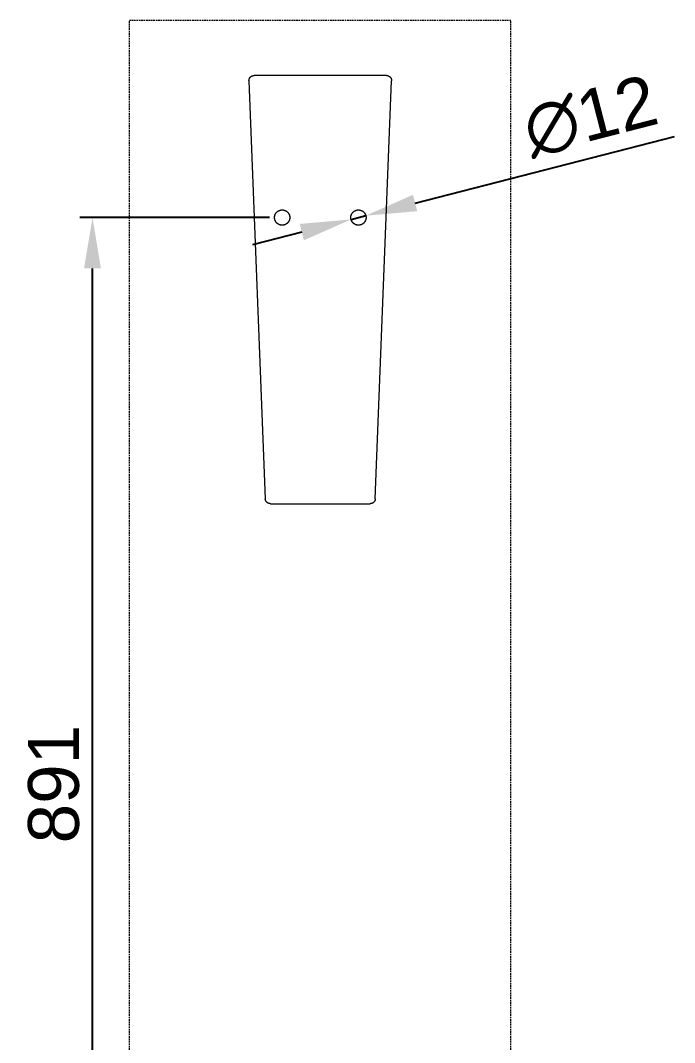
# Model space of a CAD drawing. Header units: millimetres. Extents: x -30 to 4992, y -440 to 3111.
# Drawn here: x 2906 to 3421, y 1356 to 2159 of the extents above; entities that cross this region are included whole.
import ezdxf

# ---------------------------------------------------------------- set-up
doc = ezdxf.new("R2010")
doc.units = ezdxf.units.MM
doc.linetypes.add('HIDDEN', pattern=[1.905, 1.27, -0.635])
for name, color, linetype, lineweight in [('ZANO_R', 7, 'Continuous', 0), ('ZANO_R_przerywana', 7, 'HIDDEN', 0), ('ZANO_W', 1, 'Continuous', 0)]:
    doc.layers.add(name, color=color, linetype=linetype, lineweight=lineweight)
doc.styles.add('Arial', font='arial.ttf')
doc.styles.get("Standard").update_dxf_attribs({"font": 'ARIALUNI.TTF'})
doc.dimstyles.new('pl i ang', dxfattribs={"dimtxt": 50, "dimasz": 50, "dimexe": 1.25, "dimexo": 0.625, "dimgap": 10, "dimtad": 1, "dimtoh": 1, "dimtxsty": 'Standard', "dimcen": 2.5, "dimclrd": 1, "dimclre": 1, "dimclrt": 1, "dimadec": 0, "dimazin": 0, "dimtfac": 1, "dimtmove": 0, "dimatfit": 3, "dimfxl": 1, "dimarcsym": 1})

# ---------------------------------------------------------------- blocks, each defined once
blk = doc.blocks.new('*D397')
at = {"layer": 'ZANO_W', "color": 1, "lineweight": -2}
for p, q in [((3101.89, 2004.38), (2952.72, 2004.38)), ((2962.72, 1153.33), (2962.72, 1964.38)), ((3101.89, 1113.33), (2952.72, 1113.33))]:
    blk.add_line(p, q, dxfattribs=at)
at = {"layer": 'ZANO_W', "color": 1}
for points in [[(2969.38, 1964.38), (2956.05, 1964.38), (2962.72, 2004.38)], [(2956.05, 1153.33), (2969.38, 1153.33), (2962.72, 1113.33)]]:
    blk.add_solid(points, dxfattribs=at)
at = {"layer": 'ZANO_W', "color": 1, "insert": (2932.29, 1558.86), "char_height": 40, "attachment_point": 5, "rotation": 90, "style": 'Arial'}
blk.add_mtext('891', dxfattribs=at)
blk = doc.blocks.new('*D399')
at = {"layer": 'ZANO_W', "color": 1, "lineweight": -2}
for p, q in [((3216.45, 2015.81), (3420.52, 2068.19)), ((3166.08, 2002.89), (3177.7, 2005.87)), ((3127.34, 1992.94), (3088.59, 1983))]:
    blk.add_line(p, q, dxfattribs=at)
at = {"layer": 'ZANO_W', "color": 1}
for points in [[(3214.79, 2022.27), (3218.1, 2009.36), (3177.7, 2005.87)], [(3128.99, 1986.49), (3125.68, 1999.4), (3166.08, 2002.89)]]:
    blk.add_solid(points, dxfattribs=at)
at = {"layer": 'ZANO_W', "color": 1, "insert": (3354.37, 2083.77), "char_height": 40, "attachment_point": 5, "rotation": 14.39408, "style": 'Arial'}
blk.add_mtext('∅12', dxfattribs=at)

msp = doc.modelspace()

# ---------------------------------------------------------------- linework, layer by layer
at = {"layer": 'ZANO_R'}
for p, q in [((3086.25, 2113.92), (3086.31, 2114.04)), ((3086.31, 2114.04), (3086.38, 2114.16)), ((3086.38, 2114.16), (3086.46, 2114.27)), ((3086.46, 2114.27), (3086.53, 2114.39)), ((3086.53, 2114.39), (3086.61, 2114.5)), ((3086.61, 2114.5), (3086.7, 2114.6)), ((3086.7, 2114.6), (3086.79, 2114.71)), ((3086.79, 2114.71), (3086.88, 2114.81)), ((3086.88, 2114.81), (3086.97, 2114.91)), ((3086.97, 2114.91), (3087.07, 2115)), ((3087.07, 2115), (3087.17, 2115.09)), ((3087.17, 2115.09), (3087.28, 2115.18)), ((3087.28, 2115.18), (3087.38, 2115.27)), ((3087.38, 2115.27), (3087.49, 2115.35)), ((3087.49, 2115.35), (3087.61, 2115.42)), ((3087.61, 2115.42), (3087.72, 2115.5)), ((3087.72, 2115.5), (3087.84, 2115.56)), ((3087.84, 2115.56), (3087.96, 2115.63)), ((3087.96, 2115.63), (3088.08, 2115.69)), ((3088.08, 2115.69), (3088.21, 2115.75)), ((3088.21, 2115.75), (3088.33, 2115.8)), ((3088.33, 2115.8), (3088.46, 2115.85)), ((3088.46, 2115.85), (3088.59, 2115.89)), ((3088.59, 2115.89), (3088.72, 2115.93)), ((3088.72, 2115.93), (3088.85, 2115.96)), ((3088.85, 2115.96), (3088.99, 2115.99)), ((3088.99, 2115.99), (3089.12, 2116.02)), ((3089.12, 2116.02), (3089.26, 2116.04)), ((3089.26, 2116.04), (3089.39, 2116.06)), ((3089.39, 2116.06), (3089.53, 2116.07)), ((3089.53, 2116.07), (3089.66, 2116.08)), ((3089.66, 2116.08), (3089.8, 2116.08)), ((3193.98, 2116.08), (3089.8, 2116.08)), ((3193.98, 2116.08), (3194.12, 2116.08)), ((3194.12, 2116.08), (3194.26, 2116.07)), ((3194.26, 2116.07), (3194.39, 2116.06)), ((3194.39, 2116.06), (3194.53, 2116.04)), ((3194.53, 2116.04), (3194.66, 2116.02)), ((3194.66, 2116.02), (3194.8, 2115.99)), ((3194.8, 2115.99), (3194.93, 2115.96)), ((3194.93, 2115.96), (3195.07, 2115.93)), ((3195.07, 2115.93), (3195.2, 2115.89)), ((3195.2, 2115.89), (3195.33, 2115.85)), ((3195.33, 2115.85), (3195.45, 2115.8)), ((3195.45, 2115.8), (3195.58, 2115.75)), ((3195.58, 2115.75), (3195.71, 2115.69)), ((3195.71, 2115.69), (3195.83, 2115.63)), ((3195.83, 2115.63), (3195.95, 2115.56)), ((3195.95, 2115.56), (3196.07, 2115.49)), ((3196.07, 2115.49), (3196.18, 2115.42)), ((3196.18, 2115.42), (3196.3, 2115.34)), ((3196.3, 2115.34), (3196.41, 2115.26)), ((3196.41, 2115.26), (3196.51, 2115.18)), ((3196.51, 2115.18), (3196.62, 2115.09)), ((3196.62, 2115.09), (3196.72, 2115)), ((3196.72, 2115), (3196.82, 2114.9)), ((3196.82, 2114.9), (3196.91, 2114.8)), ((3196.91, 2114.8), (3197, 2114.7)), ((3197, 2114.7), (3197.09, 2114.59)), ((3197.09, 2114.59), (3197.18, 2114.49)), ((3197.18, 2114.49), (3197.26, 2114.38)), ((3197.26, 2114.38), (3197.33, 2114.26)), ((3197.33, 2114.26), (3197.41, 2114.15)), ((3197.41, 2114.15), (3197.48, 2114.03)), ((3197.48, 2114.03), (3197.54, 2113.91)), ((3085.8, 2112.21), (3085.81, 2112.35)), ((3085.8, 2112.08), (3085.8, 2112.21)), ((3085.8, 2112.08), (3085.8, 2112)), ((3085.8, 2112), (3085.8, 2111.92)), ((3085.8, 2111.92), (3098.62, 1783.22)), ((3085.81, 2112.35), (3085.82, 2112.49)), ((3085.82, 2112.49), (3085.84, 2112.62)), ((3085.84, 2112.62), (3085.86, 2112.76)), ((3085.86, 2112.76), (3085.88, 2112.89)), ((3085.88, 2112.89), (3085.91, 2113.03)), ((3085.91, 2113.03), (3085.95, 2113.16)), ((3085.95, 2113.16), (3085.99, 2113.29)), ((3085.99, 2113.29), (3086.03, 2113.42)), ((3086.03, 2113.42), (3086.08, 2113.55)), ((3086.08, 2113.55), (3086.13, 2113.67)), ((3086.13, 2113.67), (3086.19, 2113.8)), ((3086.19, 2113.8), (3086.25, 2113.92)), ((3185.17, 1783.22), (3197.98, 2111.92)), ((3197.54, 2113.91), (3197.6, 2113.78)), ((3197.6, 2113.78), (3197.66, 2113.66)), ((3197.66, 2113.66), (3197.71, 2113.53)), ((3197.71, 2113.53), (3197.76, 2113.4)), ((3197.76, 2113.4), (3197.8, 2113.27)), ((3197.8, 2113.27), (3197.84, 2113.14)), ((3197.84, 2113.14), (3197.87, 2113.01)), ((3197.87, 2113.01), (3197.9, 2112.88)), ((3197.9, 2112.88), (3197.93, 2112.74)), ((3197.93, 2112.74), (3197.95, 2112.61)), ((3197.95, 2112.61), (3197.96, 2112.47)), ((3197.96, 2112.47), (3197.97, 2112.33)), ((3197.97, 2112.33), (3197.98, 2112.2)), ((3197.98, 2112.2), (3197.98, 2112.06)), ((3197.98, 2112.06), (3197.98, 2111.92)), ((3108.66, 2009.43), (3108.83, 2009.54)), ((3108.83, 2009.54), (3109.01, 2009.64)), ((3109.01, 2009.64), (3109.2, 2009.74)), ((3109.2, 2009.74), (3109.38, 2009.83)), ((3109.38, 2009.83), (3109.57, 2009.91)), ((3109.57, 2009.91), (3109.76, 2009.99)), ((3109.76, 2009.99), (3109.96, 2010.06)), ((3109.96, 2010.06), (3110.16, 2010.12)), ((3110.16, 2010.12), (3110.36, 2010.18)), ((3110.36, 2010.18), (3110.56, 2010.23)), ((3110.56, 2010.23), (3110.76, 2010.27)), ((3110.76, 2010.27), (3110.96, 2010.31)), ((3110.96, 2010.31), (3111.17, 2010.33)), ((3111.17, 2010.33), (3111.37, 2010.36)), ((3111.37, 2010.36), (3111.58, 2010.37)), ((3111.58, 2010.37), (3111.79, 2010.38)), ((3111.79, 2010.38), (3112, 2010.38)), ((3112, 2010.38), (3112.2, 2010.37)), ((3112.2, 2010.37), (3112.41, 2010.36)), ((3112.41, 2010.36), (3112.62, 2010.33)), ((3112.62, 2010.33), (3112.82, 2010.31)), ((3112.82, 2010.31), (3113.02, 2010.27)), ((3113.02, 2010.27), (3113.23, 2010.23)), ((3113.23, 2010.23), (3113.43, 2010.18)), ((3113.43, 2010.18), (3113.63, 2010.12)), ((3113.63, 2010.12), (3113.82, 2010.06)), ((3113.82, 2010.06), (3114.02, 2009.99)), ((3114.02, 2009.99), (3114.21, 2009.91)), ((3114.21, 2009.91), (3114.4, 2009.83)), ((3114.4, 2009.83), (3114.59, 2009.74)), ((3114.59, 2009.74), (3114.77, 2009.64)), ((3114.77, 2009.64), (3114.95, 2009.54)), ((3114.95, 2009.54), (3115.13, 2009.43)), ((3168.66, 2009.43), (3168.83, 2009.54)), ((3168.83, 2009.54), (3169.01, 2009.64)), ((3169.01, 2009.64), (3169.2, 2009.74)), ((3169.2, 2009.74), (3169.38, 2009.83)), ((3169.38, 2009.83), (3169.57, 2009.91)), ((3169.57, 2009.91), (3169.76, 2009.99)), ((3169.76, 2009.99), (3169.96, 2010.06)), ((3169.96, 2010.06), (3170.16, 2010.12)), ((3170.16, 2010.12), (3170.36, 2010.18)), ((3170.36, 2010.18), (3170.56, 2010.23)), ((3170.56, 2010.23), (3170.76, 2010.27)), ((3170.76, 2010.27), (3170.96, 2010.31)), ((3170.96, 2010.31), (3171.17, 2010.33)), ((3171.17, 2010.33), (3171.37, 2010.36)), ((3171.37, 2010.36), (3171.58, 2010.37)), ((3171.58, 2010.37), (3171.79, 2010.38)), ((3171.79, 2010.38), (3172, 2010.38)), ((3172, 2010.38), (3172.2, 2010.37)), ((3172.2, 2010.37), (3172.41, 2010.36)), ((3172.41, 2010.36), (3172.62, 2010.33)), ((3172.62, 2010.33), (3172.82, 2010.31)), ((3172.82, 2010.31), (3173.02, 2010.27)), ((3173.02, 2010.27), (3173.23, 2010.23)), ((3173.23, 2010.23), (3173.43, 2010.18)), ((3173.43, 2010.18), (3173.63, 2010.12)), ((3173.63, 2010.12), (3173.82, 2010.06)), ((3173.82, 2010.06), (3174.02, 2009.99)), ((3174.02, 2009.99), (3174.21, 2009.91)), ((3174.21, 2009.91), (3174.4, 2009.83)), ((3174.4, 2009.83), (3174.59, 2009.74)), ((3174.59, 2009.74), (3174.77, 2009.64)), ((3174.77, 2009.64), (3174.95, 2009.54)), ((3174.95, 2009.54), (3175.13, 2009.43)), ((3105.89, 2004.38), (3105.9, 2004.59)), ((3105.9, 2004.17), (3105.89, 2004.38)), ((3105.9, 2004.59), (3105.91, 2004.79)), ((3105.91, 2003.96), (3105.9, 2004.17)), ((3105.91, 2004.79), (3105.92, 2005)), ((3105.92, 2003.76), (3105.91, 2003.96)), ((3105.92, 2005), (3105.95, 2005.2)), ((3105.95, 2003.55), (3105.92, 2003.76)), ((3105.95, 2005.2), (3105.98, 2005.41)), ((3105.98, 2003.35), (3105.95, 2003.55)), ((3105.98, 2005.41), (3106.02, 2005.61)), ((3106.02, 2003.14), (3105.98, 2003.35)), ((3106.02, 2005.61), (3106.07, 2005.81)), ((3106.07, 2002.94), (3106.02, 2003.14)), ((3106.07, 2005.81), (3106.12, 2006.01)), ((3106.12, 2002.74), (3106.07, 2002.94)), ((3106.12, 2006.01), (3106.18, 2006.21)), ((3106.18, 2002.54), (3106.12, 2002.74)), ((3106.18, 2006.21), (3106.25, 2006.41)), ((3106.25, 2002.35), (3106.18, 2002.54)), ((3106.25, 2006.41), (3106.32, 2006.6)), ((3106.32, 2002.15), (3106.25, 2002.35)), ((3106.32, 2006.6), (3106.4, 2006.79)), ((3106.4, 2001.96), (3106.32, 2002.15)), ((3106.4, 2006.79), (3106.49, 2006.98)), ((3106.49, 2001.77), (3106.4, 2001.96)), ((3106.49, 2006.98), (3106.58, 2007.17)), ((3106.58, 2001.59), (3106.49, 2001.77)), ((3106.58, 2007.17), (3106.68, 2007.35)), ((3106.68, 2001.41), (3106.58, 2001.59)), ((3106.68, 2007.35), (3106.78, 2007.53)), ((3106.78, 2007.53), (3106.9, 2007.7)), ((3106.9, 2007.7), (3107.01, 2007.87)), ((3107.01, 2007.87), (3107.14, 2008.04)), ((3107.14, 2008.04), (3107.27, 2008.2)), ((3107.27, 2008.2), (3107.4, 2008.36)), ((3107.4, 2008.36), (3107.54, 2008.51)), ((3107.54, 2008.51), (3107.69, 2008.66)), ((3107.69, 2008.66), (3107.84, 2008.8)), ((3107.84, 2008.8), (3107.99, 2008.94)), ((3107.99, 2008.94), (3108.15, 2009.07)), ((3108.15, 2009.07), (3108.32, 2009.2)), ((3108.32, 2009.2), (3108.48, 2009.32)), ((3108.48, 2009.32), (3108.66, 2009.43)), ((3115.13, 2009.43), (3115.3, 2009.32)), ((3115.3, 2009.32), (3115.47, 2009.2)), ((3115.47, 2009.2), (3115.63, 2009.07)), ((3115.63, 2009.07), (3115.79, 2008.94)), ((3115.79, 2008.94), (3115.95, 2008.8)), ((3115.95, 2008.8), (3116.1, 2008.66)), ((3116.1, 2008.66), (3116.24, 2008.51)), ((3116.24, 2008.51), (3116.38, 2008.36)), ((3116.38, 2008.36), (3116.52, 2008.2)), ((3116.52, 2008.2), (3116.65, 2008.04)), ((3116.65, 2008.04), (3116.77, 2007.87)), ((3116.77, 2007.87), (3116.89, 2007.7)), ((3116.89, 2007.7), (3117, 2007.53)), ((3117, 2007.53), (3117.11, 2007.35)), ((3117.11, 2007.35), (3117.2, 2007.17)), ((3117.2, 2001.59), (3117.11, 2001.41)), ((3117.2, 2007.17), (3117.3, 2006.98)), ((3117.3, 2001.77), (3117.2, 2001.59)), ((3117.3, 2006.98), (3117.38, 2006.79)), ((3117.38, 2001.96), (3117.3, 2001.77)), ((3117.38, 2006.79), (3117.46, 2006.6)), ((3117.46, 2002.15), (3117.38, 2001.96)), ((3117.46, 2006.6), (3117.54, 2006.41)), ((3117.54, 2002.35), (3117.46, 2002.15)), ((3117.54, 2006.41), (3117.6, 2006.21)), ((3117.6, 2002.54), (3117.54, 2002.35)), ((3117.6, 2006.21), (3117.66, 2006.01)), ((3117.66, 2002.74), (3117.6, 2002.54)), ((3117.66, 2006.01), (3117.72, 2005.81)), ((3117.72, 2002.94), (3117.66, 2002.74)), ((3117.72, 2005.81), (3117.76, 2005.61)), ((3117.76, 2003.14), (3117.72, 2002.94)), ((3117.76, 2005.61), (3117.8, 2005.41)), ((3117.8, 2003.35), (3117.76, 2003.14)), ((3117.8, 2005.41), (3117.83, 2005.2)), ((3117.83, 2003.55), (3117.8, 2003.35)), ((3117.83, 2005.2), (3117.86, 2005)), ((3117.86, 2003.76), (3117.83, 2003.55)), ((3117.86, 2005), (3117.88, 2004.79)), ((3117.88, 2003.96), (3117.86, 2003.76)), ((3117.88, 2004.79), (3117.89, 2004.59)), ((3117.89, 2004.17), (3117.88, 2003.96)), ((3117.89, 2004.59), (3117.89, 2004.38)), ((3117.89, 2004.38), (3117.89, 2004.17)), ((3165.89, 2004.38), (3165.9, 2004.59)), ((3165.9, 2004.17), (3165.89, 2004.38)), ((3165.9, 2004.59), (3165.91, 2004.79)), ((3165.91, 2003.96), (3165.9, 2004.17)), ((3165.91, 2004.79), (3165.92, 2005)), ((3165.92, 2003.76), (3165.91, 2003.96)), ((3165.92, 2005), (3165.95, 2005.2)), ((3165.95, 2003.55), (3165.92, 2003.76)), ((3165.95, 2005.2), (3165.98, 2005.41)), ((3165.98, 2003.35), (3165.95, 2003.55)), ((3165.98, 2005.41), (3166.02, 2005.61)), ((3166.02, 2003.14), (3165.98, 2003.35)), ((3166.02, 2005.61), (3166.07, 2005.81)), ((3166.07, 2002.94), (3166.02, 2003.14)), ((3166.07, 2005.81), (3166.12, 2006.01)), ((3166.12, 2002.74), (3166.07, 2002.94)), ((3166.12, 2006.01), (3166.18, 2006.21)), ((3166.18, 2002.54), (3166.12, 2002.74)), ((3166.18, 2006.21), (3166.25, 2006.41)), ((3166.25, 2002.35), (3166.18, 2002.54)), ((3166.25, 2006.41), (3166.32, 2006.6)), ((3166.32, 2002.15), (3166.25, 2002.35)), ((3166.32, 2006.6), (3166.4, 2006.79)), ((3166.4, 2001.96), (3166.32, 2002.15)), ((3166.4, 2006.79), (3166.49, 2006.98)), ((3166.49, 2001.77), (3166.4, 2001.96)), ((3166.49, 2006.98), (3166.58, 2007.17)), ((3166.58, 2001.59), (3166.49, 2001.77)), ((3166.58, 2007.17), (3166.68, 2007.35)), ((3166.68, 2001.41), (3166.58, 2001.59)), ((3166.68, 2007.35), (3166.78, 2007.53)), ((3166.78, 2007.53), (3166.9, 2007.7)), ((3166.9, 2007.7), (3167.01, 2007.87)), ((3167.01, 2007.87), (3167.14, 2008.04)), ((3167.14, 2008.04), (3167.27, 2008.2)), ((3167.27, 2008.2), (3167.4, 2008.36)), ((3167.4, 2008.36), (3167.54, 2008.51)), ((3167.54, 2008.51), (3167.69, 2008.66)), ((3167.69, 2008.66), (3167.84, 2008.8)), ((3167.84, 2008.8), (3167.99, 2008.94)), ((3167.99, 2008.94), (3168.15, 2009.07)), ((3168.15, 2009.07), (3168.32, 2009.2)), ((3168.32, 2009.2), (3168.48, 2009.32)), ((3168.48, 2009.32), (3168.66, 2009.43)), ((3175.13, 2009.43), (3175.3, 2009.32)), ((3175.3, 2009.32), (3175.47, 2009.2)), ((3175.47, 2009.2), (3175.63, 2009.07)), ((3175.63, 2009.07), (3175.79, 2008.94)), ((3175.79, 2008.94), (3175.95, 2008.8)), ((3175.95, 2008.8), (3176.1, 2008.66)), ((3176.1, 2008.66), (3176.24, 2008.51)), ((3176.24, 2008.51), (3176.38, 2008.36)), ((3176.38, 2008.36), (3176.52, 2008.2)), ((3176.52, 2008.2), (3176.65, 2008.04)), ((3176.65, 2008.04), (3176.77, 2007.87)), ((3176.77, 2007.87), (3176.89, 2007.7)), ((3176.89, 2007.7), (3177, 2007.53)), ((3177, 2007.53), (3177.11, 2007.35)), ((3177.11, 2007.35), (3177.2, 2007.17)), ((3177.2, 2001.59), (3177.11, 2001.41)), ((3177.2, 2007.17), (3177.3, 2006.98)), ((3177.3, 2001.77), (3177.2, 2001.59)), ((3177.3, 2006.98), (3177.38, 2006.79)), ((3177.38, 2001.96), (3177.3, 2001.77)), ((3177.38, 2006.79), (3177.46, 2006.6)), ((3177.46, 2002.15), (3177.38, 2001.96)), ((3177.46, 2006.6), (3177.54, 2006.41)), ((3177.54, 2002.35), (3177.46, 2002.15)), ((3177.54, 2006.41), (3177.6, 2006.21)), ((3177.6, 2002.54), (3177.54, 2002.35)), ((3177.6, 2006.21), (3177.66, 2006.01)), ((3177.66, 2002.74), (3177.6, 2002.54)), ((3177.66, 2006.01), (3177.72, 2005.81)), ((3177.72, 2002.94), (3177.66, 2002.74)), ((3177.72, 2005.81), (3177.76, 2005.61)), ((3177.76, 2003.14), (3177.72, 2002.94)), ((3177.76, 2005.61), (3177.8, 2005.41)), ((3177.8, 2003.35), (3177.76, 2003.14)), ((3177.8, 2005.41), (3177.83, 2005.2)), ((3177.83, 2003.55), (3177.8, 2003.35)), ((3177.83, 2005.2), (3177.86, 2005)), ((3177.86, 2003.76), (3177.83, 2003.55)), ((3177.86, 2005), (3177.88, 2004.79)), ((3177.88, 2003.96), (3177.86, 2003.76)), ((3177.88, 2004.79), (3177.89, 2004.59)), ((3177.89, 2004.17), (3177.88, 2003.96)), ((3177.89, 2004.59), (3177.89, 2004.38)), ((3177.89, 2004.38), (3177.89, 2004.17)), ((3106.78, 2001.23), (3106.68, 2001.41)), ((3106.9, 2001.06), (3106.78, 2001.23)), ((3107.01, 2000.89), (3106.9, 2001.06)), ((3107.14, 2000.72), (3107.01, 2000.89)), ((3107.27, 2000.56), (3107.14, 2000.72)), ((3107.4, 2000.4), (3107.27, 2000.56)), ((3107.54, 2000.25), (3107.4, 2000.4)), ((3107.69, 2000.1), (3107.54, 2000.25)), ((3107.84, 1999.96), (3107.69, 2000.1)), ((3107.99, 1999.82), (3107.84, 1999.96)), ((3108.15, 1999.69), (3107.99, 1999.82)), ((3108.32, 1999.56), (3108.15, 1999.69)), ((3108.48, 1999.44), (3108.32, 1999.56)), ((3108.66, 1999.33), (3108.48, 1999.44)), ((3108.83, 1999.22), (3108.66, 1999.33)), ((3109.01, 1999.11), (3108.83, 1999.22)), ((3109.2, 1999.02), (3109.01, 1999.11)), ((3109.38, 1998.93), (3109.2, 1999.02)), ((3109.57, 1998.84), (3109.38, 1998.93)), ((3109.76, 1998.77), (3109.57, 1998.84)), ((3109.96, 1998.7), (3109.76, 1998.77)), ((3110.16, 1998.63), (3109.96, 1998.7)), ((3110.36, 1998.58), (3110.16, 1998.63)), ((3110.56, 1998.53), (3110.36, 1998.58)), ((3110.76, 1998.49), (3110.56, 1998.53)), ((3110.96, 1998.45), (3110.76, 1998.49)), ((3111.17, 1998.42), (3110.96, 1998.45)), ((3111.37, 1998.4), (3111.17, 1998.42)), ((3111.58, 1998.39), (3111.37, 1998.4)), ((3111.79, 1998.38), (3111.58, 1998.39)), ((3112, 1998.38), (3111.79, 1998.38)), ((3112.2, 1998.39), (3112, 1998.38)), ((3112.41, 1998.4), (3112.2, 1998.39)), ((3112.62, 1998.42), (3112.41, 1998.4)), ((3112.82, 1998.45), (3112.62, 1998.42)), ((3113.02, 1998.49), (3112.82, 1998.45)), ((3113.23, 1998.53), (3113.02, 1998.49)), ((3113.43, 1998.58), (3113.23, 1998.53)), ((3113.63, 1998.63), (3113.43, 1998.58)), ((3113.82, 1998.7), (3113.63, 1998.63)), ((3114.02, 1998.77), (3113.82, 1998.7)), ((3114.21, 1998.84), (3114.02, 1998.77)), ((3114.4, 1998.93), (3114.21, 1998.84)), ((3114.59, 1999.02), (3114.4, 1998.93)), ((3114.77, 1999.11), (3114.59, 1999.02)), ((3114.95, 1999.22), (3114.77, 1999.11)), ((3115.13, 1999.33), (3114.95, 1999.22)), ((3115.3, 1999.44), (3115.13, 1999.33)), ((3115.47, 1999.56), (3115.3, 1999.44)), ((3115.63, 1999.69), (3115.47, 1999.56)), ((3115.79, 1999.82), (3115.63, 1999.69)), ((3115.95, 1999.96), (3115.79, 1999.82)), ((3116.1, 2000.1), (3115.95, 1999.96)), ((3116.24, 2000.25), (3116.1, 2000.1)), ((3116.38, 2000.4), (3116.24, 2000.25)), ((3116.52, 2000.56), (3116.38, 2000.4)), ((3116.65, 2000.72), (3116.52, 2000.56)), ((3116.77, 2000.89), (3116.65, 2000.72)), ((3116.89, 2001.06), (3116.77, 2000.89)), ((3117, 2001.23), (3116.89, 2001.06)), ((3117.11, 2001.41), (3117, 2001.23)), ((3166.78, 2001.23), (3166.68, 2001.41)), ((3166.9, 2001.06), (3166.78, 2001.23)), ((3167.01, 2000.89), (3166.9, 2001.06)), ((3167.14, 2000.72), (3167.01, 2000.89)), ((3167.27, 2000.56), (3167.14, 2000.72)), ((3167.4, 2000.4), (3167.27, 2000.56)), ((3167.54, 2000.25), (3167.4, 2000.4)), ((3167.69, 2000.1), (3167.54, 2000.25)), ((3167.84, 1999.96), (3167.69, 2000.1)), ((3167.99, 1999.82), (3167.84, 1999.96)), ((3168.15, 1999.69), (3167.99, 1999.82)), ((3168.32, 1999.56), (3168.15, 1999.69)), ((3168.48, 1999.44), (3168.32, 1999.56)), ((3168.66, 1999.33), (3168.48, 1999.44)), ((3168.83, 1999.22), (3168.66, 1999.33)), ((3169.01, 1999.11), (3168.83, 1999.22)), ((3169.2, 1999.02), (3169.01, 1999.11)), ((3169.38, 1998.93), (3169.2, 1999.02)), ((3169.57, 1998.84), (3169.38, 1998.93)), ((3169.76, 1998.77), (3169.57, 1998.84)), ((3169.96, 1998.7), (3169.76, 1998.77)), ((3170.16, 1998.63), (3169.96, 1998.7)), ((3170.36, 1998.58), (3170.16, 1998.63)), ((3170.56, 1998.53), (3170.36, 1998.58)), ((3170.76, 1998.49), (3170.56, 1998.53)), ((3170.96, 1998.45), (3170.76, 1998.49)), ((3171.17, 1998.42), (3170.96, 1998.45)), ((3171.37, 1998.4), (3171.17, 1998.42)), ((3171.58, 1998.39), (3171.37, 1998.4)), ((3171.79, 1998.38), (3171.58, 1998.39)), ((3172, 1998.38), (3171.79, 1998.38)), ((3172.2, 1998.39), (3172, 1998.38)), ((3172.41, 1998.4), (3172.2, 1998.39)), ((3172.62, 1998.42), (3172.41, 1998.4)), ((3172.82, 1998.45), (3172.62, 1998.42)), ((3173.02, 1998.49), (3172.82, 1998.45)), ((3173.23, 1998.53), (3173.02, 1998.49)), ((3173.43, 1998.58), (3173.23, 1998.53)), ((3173.63, 1998.63), (3173.43, 1998.58)), ((3173.82, 1998.7), (3173.63, 1998.63)), ((3174.02, 1998.77), (3173.82, 1998.7)), ((3174.21, 1998.84), (3174.02, 1998.77)), ((3174.4, 1998.93), (3174.21, 1998.84)), ((3174.59, 1999.02), (3174.4, 1998.93)), ((3174.77, 1999.11), (3174.59, 1999.02)), ((3174.95, 1999.22), (3174.77, 1999.11)), ((3175.13, 1999.33), (3174.95, 1999.22)), ((3175.3, 1999.44), (3175.13, 1999.33)), ((3175.47, 1999.56), (3175.3, 1999.44)), ((3175.63, 1999.69), (3175.47, 1999.56)), ((3175.79, 1999.82), (3175.63, 1999.69)), ((3175.95, 1999.96), (3175.79, 1999.82)), ((3176.1, 2000.1), (3175.95, 1999.96)), ((3176.24, 2000.25), (3176.1, 2000.1)), ((3176.38, 2000.4), (3176.24, 2000.25)), ((3176.52, 2000.56), (3176.38, 2000.4)), ((3176.65, 2000.72), (3176.52, 2000.56)), ((3176.77, 2000.89), (3176.65, 2000.72)), ((3176.89, 2001.06), (3176.77, 2000.89)), ((3177, 2001.23), (3176.89, 2001.06)), ((3177.11, 2001.41), (3177, 2001.23)), ((3098.63, 1783.08), (3098.62, 1783.22)), ((3098.64, 1782.94), (3098.63, 1783.08)), ((3098.66, 1782.81), (3098.64, 1782.94)), ((3098.68, 1782.67), (3098.66, 1782.81)), ((3098.7, 1782.53), (3098.68, 1782.67)), ((3098.74, 1782.4), (3098.7, 1782.53)), ((3098.77, 1782.26), (3098.74, 1782.4)), ((3098.81, 1782.13), (3098.77, 1782.26)), ((3098.86, 1782), (3098.81, 1782.13)), ((3098.91, 1781.87), (3098.86, 1782)), ((3098.96, 1781.74), (3098.91, 1781.87)), ((3099.02, 1781.61), (3098.96, 1781.74)), ((3099.09, 1781.49), (3099.02, 1781.61)), ((3099.16, 1781.37), (3099.09, 1781.49)), ((3099.23, 1781.25), (3099.16, 1781.37)), ((3099.3, 1781.13), (3099.23, 1781.25)), ((3099.38, 1781.02), (3099.3, 1781.13)), ((3099.47, 1780.91), (3099.38, 1781.02)), ((3099.56, 1780.8), (3099.47, 1780.91)), ((3099.65, 1780.7), (3099.56, 1780.8)), ((3099.74, 1780.59), (3099.65, 1780.7)), ((3099.84, 1780.5), (3099.74, 1780.59)), ((3099.94, 1780.4), (3099.84, 1780.5)), ((3100.05, 1780.31), (3099.94, 1780.4)), ((3100.16, 1780.22), (3100.05, 1780.31)), ((3100.27, 1780.14), (3100.16, 1780.22)), ((3100.38, 1780.06), (3100.27, 1780.14)), ((3100.5, 1779.98), (3100.38, 1780.06)), ((3100.62, 1779.91), (3100.5, 1779.98)), ((3100.74, 1779.84), (3100.62, 1779.91)), ((3100.87, 1779.78), (3100.74, 1779.84)), ((3100.99, 1779.72), (3100.87, 1779.78)), ((3101.12, 1779.67), (3100.99, 1779.72)), ((3101.25, 1779.62), (3101.12, 1779.67)), ((3101.38, 1779.57), (3101.25, 1779.62)), ((3101.51, 1779.53), (3101.38, 1779.57)), ((3101.65, 1779.5), (3101.51, 1779.53)), ((3101.78, 1779.47), (3101.65, 1779.5)), ((3101.92, 1779.44), (3101.78, 1779.47)), ((3102.06, 1779.42), (3101.92, 1779.44)), ((3102.2, 1779.4), (3102.06, 1779.42)), ((3102.34, 1779.39), (3102.2, 1779.4)), ((3102.47, 1779.38), (3102.34, 1779.39)), ((3102.61, 1779.38), (3102.47, 1779.38)), ((3102.61, 1779.38), (3181.17, 1779.38)), ((3181.31, 1779.38), (3181.17, 1779.38)), ((3181.45, 1779.39), (3181.31, 1779.38)), ((3181.59, 1779.4), (3181.45, 1779.39)), ((3181.73, 1779.42), (3181.59, 1779.4)), ((3181.86, 1779.44), (3181.73, 1779.42)), ((3182, 1779.47), (3181.86, 1779.44)), ((3182.14, 1779.5), (3182, 1779.47)), ((3182.27, 1779.53), (3182.14, 1779.5)), ((3182.4, 1779.57), (3182.27, 1779.53)), ((3182.53, 1779.62), (3182.4, 1779.57)), ((3182.66, 1779.67), (3182.53, 1779.62)), ((3182.79, 1779.72), (3182.66, 1779.67)), ((3182.92, 1779.78), (3182.79, 1779.72)), ((3183.04, 1779.84), (3182.92, 1779.78)), ((3183.17, 1779.91), (3183.04, 1779.84)), ((3183.28, 1779.98), (3183.17, 1779.91)), ((3183.4, 1780.06), (3183.28, 1779.98)), ((3183.52, 1780.14), (3183.4, 1780.06)), ((3183.63, 1780.22), (3183.52, 1780.14)), ((3183.74, 1780.31), (3183.63, 1780.22)), ((3183.84, 1780.4), (3183.74, 1780.31)), ((3183.94, 1780.5), (3183.84, 1780.4)), ((3184.04, 1780.59), (3183.94, 1780.5)), ((3184.14, 1780.7), (3184.04, 1780.59)), ((3184.23, 1780.8), (3184.14, 1780.7)), ((3184.32, 1780.91), (3184.23, 1780.8)), ((3184.4, 1781.02), (3184.32, 1780.91)), ((3184.48, 1781.13), (3184.4, 1781.02)), ((3184.56, 1781.25), (3184.48, 1781.13)), ((3184.63, 1781.37), (3184.56, 1781.25)), ((3184.7, 1781.49), (3184.63, 1781.37)), ((3184.76, 1781.61), (3184.7, 1781.49)), ((3184.82, 1781.74), (3184.76, 1781.61)), ((3184.87, 1781.87), (3184.82, 1781.74)), ((3184.92, 1782), (3184.87, 1781.87)), ((3184.97, 1782.13), (3184.92, 1782)), ((3185.01, 1782.26), (3184.97, 1782.13)), ((3185.05, 1782.4), (3185.01, 1782.26)), ((3185.08, 1782.53), (3185.05, 1782.4)), ((3185.11, 1782.67), (3185.08, 1782.53)), ((3185.13, 1782.81), (3185.11, 1782.67)), ((3185.15, 1782.94), (3185.13, 1782.81)), ((3185.16, 1783.08), (3185.15, 1782.94)), ((3185.17, 1783.22), (3185.16, 1783.08))]:
    msp.add_line(p, q, dxfattribs=at)
for centre in [(3111.89, 2004.38), (3171.89, 2004.38)]:
    msp.add_circle(centre, 6, dxfattribs=at)
at = {"layer": 'ZANO_R_przerywana'}
for p, q in [((2991.87, 959.39), (2991.87, 2159.39)), ((3291.87, 2159.39), (2991.87, 2159.39)), ((3291.87, 959.39), (3291.87, 2159.39))]:
    msp.add_line(p, q, dxfattribs=at)

# ---------------------------------------------------------------- dimensions: what is measured, and where the dimension line sits
at = {"layer": 'ZANO_W'}
dim = msp.add_diameter_dim_2p(p1=(3166.08, 2002.89), p2=(3177.7, 2005.87), dimstyle='pl i ang', override={"dimtxt": 40, "dimasz": 40, "dimexe": 10, "dimexo": 10, "dimtoh": 0, "dimdec": 0, "dimtxsty": 'Arial', "dimtdec": 0, "dimtmove": 1}, dxfattribs=at)
dim.commit()
dim.dimension.update_dxf_attribs({"geometry": '*D399', "text_midpoint": (3362.21, 2053.22), "dimtype": 163})
dim = msp.add_linear_dim(base=(2962.72, 2004.38), p1=(3111.89, 1113.33), p2=(3111.89, 2004.38), angle=90, dimstyle='pl i ang', override={"dimtxt": 40, "dimasz": 40, "dimexe": 10, "dimexo": 10, "dimtoh": 0, "dimdec": 0, "dimtxsty": 'Arial', "dimtdec": 0, "dimtmove": 1}, dxfattribs=at)
dim.commit()
dim.dimension.update_dxf_attribs({"geometry": '*D397', "text_midpoint": (2932.29, 1558.86)})

doc.saveas('drawing.dxf')
